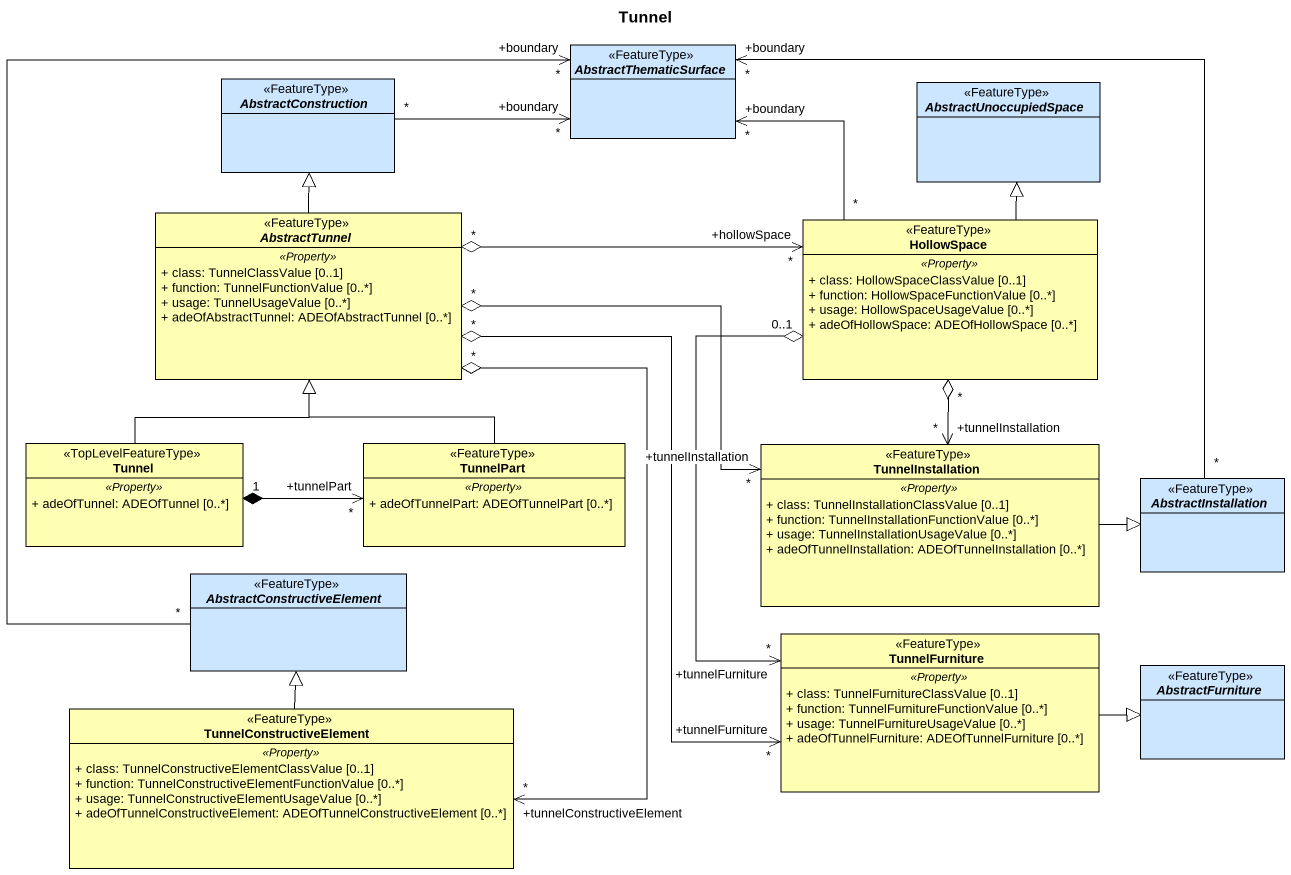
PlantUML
@startuml
title Tunnel
hide circle
hide empty members
skinparam classAttributeIconSize 0
abstract class AbstractConstruction <<FeatureType>> #CCE6FF
abstract class AbstractThematicSurface <<FeatureType>> #CCE6FF
abstract class AbstractUnoccupiedSpace <<FeatureType>> #CCE6FF
abstract class AbstractTunnel <<FeatureType>> #FFFFB3 {
  .. <<Property>> ..
  + class: TunnelClassValue [0..1]
  + function: TunnelFunctionValue [0..*]
  + usage: TunnelUsageValue [0..*]
  + adeOfAbstractTunnel: ADEOfAbstractTunnel [0..*]
}
class HollowSpace <<FeatureType>> #FFFFB3 {
  .. <<Property>> ..
  + class: HollowSpaceClassValue [0..1]
  + function: HollowSpaceFunctionValue [0..*]
  + usage: HollowSpaceUsageValue [0..*]
  + adeOfHollowSpace: ADEOfHollowSpace [0..*]
}
class Tunnel <<TopLevelFeatureType>> #FFFFB3 {
  .. <<Property>> ..
  + adeOfTunnel: ADEOfTunnel [0..*]
}
class TunnelPart <<FeatureType>> #FFFFB3 {
  .. <<Property>> ..
  + adeOfTunnelPart: ADEOfTunnelPart [0..*]
}
class TunnelInstallation <<FeatureType>> #FFFFB3 {
  .. <<Property>> ..
  + class: TunnelInstallationClassValue [0..1]
  + function: TunnelInstallationFunctionValue [0..*]
  + usage: TunnelInstallationUsageValue [0..*]
  + adeOfTunnelInstallation: ADEOfTunnelInstallation [0..*]
}
abstract class AbstractInstallation <<FeatureType>> #CCE6FF
abstract class AbstractConstructiveElement <<FeatureType>> #CCE6FF
class TunnelFurniture <<FeatureType>> #FFFFB3 {
  .. <<Property>> ..
  + class: TunnelFurnitureClassValue [0..1]
  + function: TunnelFurnitureFunctionValue [0..*]
  + usage: TunnelFurnitureUsageValue [0..*]
  + adeOfTunnelFurniture: ADEOfTunnelFurniture [0..*]
}
abstract class AbstractFurniture <<FeatureType>> #CCE6FF
class TunnelConstructiveElement <<FeatureType>> #FFFFB3 {
  .. <<Property>> ..
  + class: TunnelConstructiveElementClassValue [0..1]
  + function: TunnelConstructiveElementFunctionValue [0..*]
  + usage: TunnelConstructiveElementUsageValue [0..*]
  + adeOfTunnelConstructiveElement: ADEOfTunnelConstructiveElement [0..*]
}
AbstractConstruction "*" -right-> "+boundary\n*" AbstractThematicSurface
AbstractTunnel -up-|> AbstractConstruction
AbstractTunnel "*" o-right-> "+hollowSpace\n*" HollowSpace
AbstractTunnel "*" o-right-> "+tunnelInstallation\n*" TunnelInstallation
AbstractTunnel "*" o--> "+tunnelFurniture\n*" TunnelFurniture
AbstractTunnel "*" o--> "+tunnelConstructiveElement\n*" TunnelConstructiveElement
HollowSpace "*" -up-> "+boundary\n*" AbstractThematicSurface
HollowSpace -up-|> AbstractUnoccupiedSpace
HollowSpace "*" o--> "+tunnelInstallation\n*" TunnelInstallation
HollowSpace "0..1" o--> "+tunnelFurniture\n*" TunnelFurniture
Tunnel -up-|> AbstractTunnel
Tunnel "1" *-right-> "+tunnelPart\n*" TunnelPart
TunnelPart -up-|> AbstractTunnel
TunnelInstallation -right-|> AbstractInstallation
AbstractInstallation "*" -up-> "+boundary\n*" AbstractThematicSurface
AbstractConstructiveElement "*" -up-> "+boundary\n*" AbstractThematicSurface
TunnelFurniture -right-|> AbstractFurniture
TunnelConstructiveElement -up-|> AbstractConstructiveElement
@enduml
